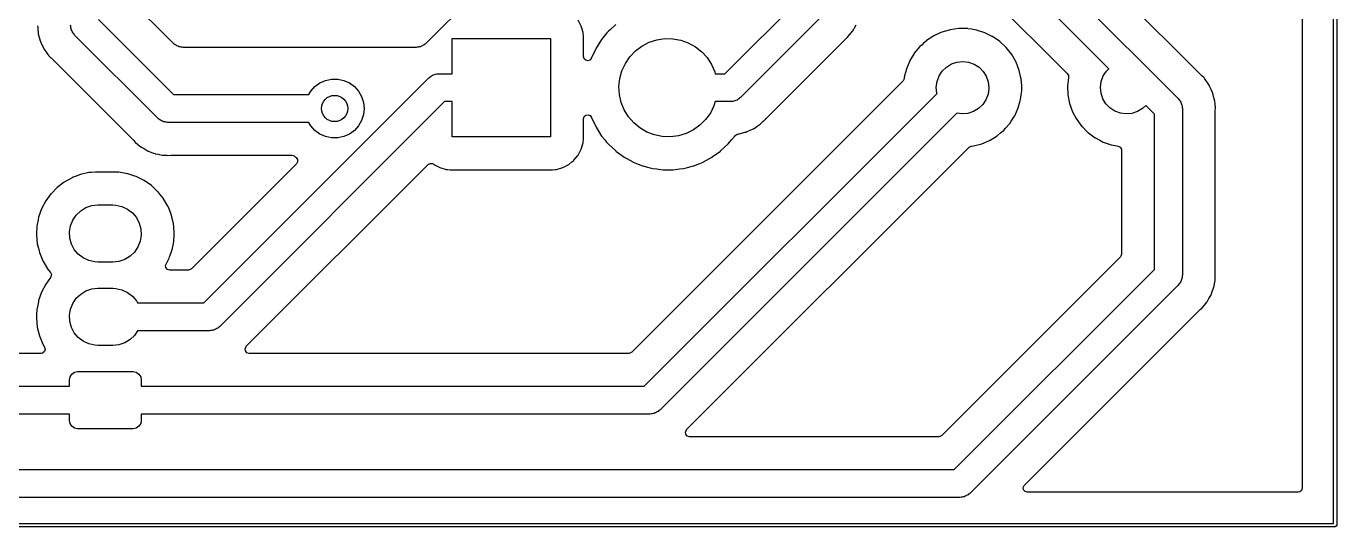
# Model space of a CAD drawing. Extents: x 86.3 to 160.1, y -151.8 to -76.2.
# Drawn here: x 120.14 to 160.07, y -151.81 to -136.56 of the extents above; entities that cross this region are included whole.
import ezdxf

# ---------------------------------------------------------------- set-up
doc = ezdxf.new("R2010")
doc.units = 0
doc.layers.add('BLACK', color=7, linetype='CONTINUOUS')

msp = doc.modelspace()

# ---------------------------------------------------------------- linework, layer by layer
at = {"layer": 'BLACK', "linetype": 'CONTINUOUS'}
for p, q in [((159.97, -151.715), (159.97, -76.25)), ((160.07, -76.2), (160.07, -151.765)), ((159.019, -110.001), (159.019, -150.638)), ((155.868, -137.977), (149.637, -131.746)), ((148.891, -132.414), (155.241, -138.764)), ((136.261, -133.14), (132.321, -137.081)), ((153.125, -137.851), (148.414, -133.14)), ((148.036, -134.177), (151.858, -137.999)), ((124.629, -137.081), (122.889, -135.341)), ((141.429, -138.005), (143.72, -135.714)), ((120.489, -136.545), (120.495, -136.598)), ((121.5, -136.558), (121.495, -136.525)), ((122.345, -136.349), (124.636, -138.64)), ((137.054, -136.557), (136.96, -136.376)), ((138.103, -136.5), (137.929, -136.663)), ((144.446, -136.191), (141.906, -138.731)), ((145.379, -136.603), (145.433, -136.513)), ((120.495, -136.598), (120.5, -136.655)), ((120.5, -136.655), (120.5, -136.656)), ((120.5, -136.656), (120.508, -136.746)), ((120.508, -136.746), (120.51, -136.766)), ((120.51, -136.766), (120.511, -136.771)), ((120.511, -136.771), (120.512, -136.776)), ((120.512, -136.776), (120.513, -136.78)), ((120.513, -136.78), (120.513, -136.786)), ((120.513, -136.786), (120.542, -136.892)), ((120.542, -136.892), (120.543, -136.894)), ((120.543, -136.894), (120.571, -137)), ((121.5, -136.591), (121.5, -136.558)), ((121.511, -136.623), (121.5, -136.591)), ((121.516, -136.656), (121.511, -136.623)), ((121.531, -136.686), (121.516, -136.656)), ((121.541, -136.718), (121.531, -136.686)), ((121.561, -136.745), (121.541, -136.718)), ((121.576, -136.775), (121.561, -136.745)), ((121.6, -136.798), (121.576, -136.775)), ((121.619, -136.826), (121.6, -136.798)), ((124.159, -139.366), (121.619, -136.826)), ((133.12, -138.005), (133.12, -136.93)), ((133.12, -136.93), (136.12, -136.93)), ((136.12, -136.93), (136.12, -139.93)), ((137.11, -136.752), (137.054, -136.557)), ((137.12, -136.872), (137.11, -136.752)), ((137.12, -137.482), (137.12, -136.872)), ((137.836, -136.761), (137.673, -136.957)), ((137.871, -136.718), (137.836, -136.761)), ((137.874, -136.715), (137.871, -136.718)), ((137.871, -136.718), (137.871, -136.718)), ((137.881, -136.708), (137.874, -136.715)), ((137.929, -136.663), (137.881, -136.708)), ((139.352, -136.971), (139.595, -136.934)), ((139.595, -136.934), (139.841, -136.937)), ((139.841, -136.937), (140.083, -136.98)), ((142.693, -139.358), (145.114, -136.937)), ((145.114, -136.937), (145.12, -136.931)), ((145.12, -136.931), (145.167, -136.891)), ((145.167, -136.891), (145.171, -136.887)), ((145.167, -136.891), (145.167, -136.891)), ((145.171, -136.887), (145.174, -136.883)), ((145.174, -136.883), (145.24, -136.802)), ((145.174, -136.883), (145.174, -136.883)), ((145.24, -136.802), (145.242, -136.801)), ((145.242, -136.801), (145.309, -136.721)), ((145.309, -136.721), (145.313, -136.717)), ((145.313, -136.717), (145.315, -136.712)), ((145.315, -136.712), (145.318, -136.708)), ((145.318, -136.708), (145.321, -136.704)), ((145.321, -136.704), (145.324, -136.7)), ((145.324, -136.7), (145.345, -136.663)), ((145.345, -136.663), (145.379, -136.605)), ((145.379, -136.605), (145.379, -136.603)), ((147.762, -136.872), (147.575, -136.995)), ((147.795, -136.851), (147.762, -136.872)), ((147.99, -136.761), (147.795, -136.851)), ((148.033, -136.741), (147.99, -136.761)), ((148.038, -136.739), (148.033, -136.741)), ((148.033, -136.741), (148.033, -136.741)), ((148.259, -136.674), (148.038, -136.739)), ((148.29, -136.665), (148.259, -136.674)), ((148.295, -136.664), (148.29, -136.665)), ((148.29, -136.665), (148.29, -136.665)), ((148.56, -136.628), (148.295, -136.664)), ((148.564, -136.628), (148.56, -136.628)), ((148.694, -136.63), (148.564, -136.628)), ((148.564, -136.628), (148.564, -136.628)), ((148.827, -136.631), (148.694, -136.63)), ((148.832, -136.632), (148.827, -136.631)), ((148.946, -136.651), (148.832, -136.632)), ((148.832, -136.632), (148.832, -136.632)), ((149.091, -136.674), (148.946, -136.651)), ((149.346, -136.756), (149.091, -136.674)), ((149.351, -136.758), (149.346, -136.756)), ((149.576, -136.869), (149.351, -136.758)), ((149.351, -136.758), (149.351, -136.758)), ((149.586, -136.874), (149.576, -136.869)), ((149.806, -137.027), (149.586, -136.874)), ((120.571, -137), (120.573, -137.005)), ((120.573, -137.005), (120.574, -137.009)), ((120.574, -137.009), (120.576, -137.014)), ((120.576, -137.014), (120.577, -137.019)), ((120.577, -137.019), (120.58, -137.024)), ((120.58, -137.024), (120.58, -137.024)), ((120.58, -137.024), (120.624, -137.119)), ((120.624, -137.119), (120.625, -137.12)), ((120.625, -137.12), (120.67, -137.221)), ((120.67, -137.221), (120.673, -137.225)), ((120.673, -137.225), (120.675, -137.229)), ((120.675, -137.229), (120.678, -137.233)), ((120.678, -137.233), (120.68, -137.238)), ((120.68, -137.238), (120.683, -137.243)), ((120.683, -137.243), (120.743, -137.329)), ((120.743, -137.329), (120.744, -137.33)), ((120.744, -137.33), (120.805, -137.421)), ((124.656, -137.1), (124.629, -137.081)), ((124.68, -137.124), (124.656, -137.1)), ((124.71, -137.139), (124.68, -137.124)), ((124.737, -137.159), (124.71, -137.139)), ((124.769, -137.169), (124.737, -137.159)), ((124.799, -137.184), (124.769, -137.169)), ((124.832, -137.189), (124.799, -137.184)), ((124.863, -137.2), (124.832, -137.189)), ((124.897, -137.2), (124.863, -137.2)), ((124.93, -137.205), (124.897, -137.2)), ((132.02, -137.205), (124.93, -137.205)), ((132.053, -137.2), (132.02, -137.205)), ((132.086, -137.2), (132.053, -137.2)), ((132.118, -137.189), (132.086, -137.2)), ((132.151, -137.184), (132.118, -137.189)), ((132.181, -137.169), (132.151, -137.184)), ((132.213, -137.159), (132.181, -137.169)), ((132.24, -137.139), (132.213, -137.159)), ((132.27, -137.124), (132.24, -137.139)), ((132.293, -137.1), (132.27, -137.124)), ((132.321, -137.081), (132.293, -137.1)), ((137.503, -137.227), (137.372, -137.504)), ((137.504, -137.223), (137.503, -137.227)), ((137.503, -137.227), (137.503, -137.227)), ((137.673, -136.957), (137.504, -137.223)), ((138.534, -137.486), (138.704, -137.308)), ((138.704, -137.308), (138.901, -137.161)), ((138.901, -137.161), (139.119, -137.047)), ((139.119, -137.047), (139.352, -136.971)), ((140.083, -136.98), (140.315, -137.062)), ((140.315, -137.062), (140.53, -137.181)), ((140.53, -137.181), (140.723, -137.333)), ((140.723, -137.333), (140.888, -137.515)), ((147.371, -137.176), (147.2, -137.382)), ((147.434, -137.12), (147.371, -137.176)), ((147.471, -137.087), (147.434, -137.12)), ((147.571, -136.998), (147.471, -137.087)), ((147.575, -136.995), (147.571, -136.998)), ((147.575, -136.995), (147.575, -136.995)), ((150.001, -137.21), (149.806, -137.027)), ((150.167, -137.42), (150.001, -137.21)), ((120.805, -137.421), (120.809, -137.425)), ((120.809, -137.425), (120.812, -137.429)), ((120.812, -137.429), (120.812, -137.43)), ((120.812, -137.43), (120.812, -137.43)), ((120.812, -137.43), (120.813, -137.43)), ((120.813, -137.43), (120.815, -137.434)), ((120.815, -137.434), (120.818, -137.437)), ((120.818, -137.437), (120.835, -137.456)), ((120.835, -137.456), (120.898, -137.519)), ((120.898, -137.519), (120.9, -137.521)), ((120.9, -137.521), (120.972, -137.596)), ((120.972, -137.596), (120.976, -137.6)), ((120.976, -137.6), (120.978, -137.601)), ((120.978, -137.601), (120.992, -137.613)), ((120.992, -137.613), (123.413, -140.034)), ((137.139, -137.547), (137.12, -137.482)), ((137.191, -137.595), (137.139, -137.547)), ((137.261, -137.607), (137.191, -137.595)), ((137.326, -137.579), (137.261, -137.607)), ((137.366, -137.521), (137.326, -137.579)), ((137.367, -137.519), (137.366, -137.521)), ((137.37, -137.508), (137.367, -137.519)), ((137.372, -137.504), (137.37, -137.508)), ((138.292, -137.912), (138.396, -137.689)), ((138.396, -137.689), (138.534, -137.486)), ((140.888, -137.515), (141.022, -137.721)), ((141.022, -137.721), (141.12, -137.947)), ((147.061, -137.61), (146.958, -137.857)), ((147.067, -137.601), (147.061, -137.61)), ((147.198, -137.386), (147.067, -137.601)), ((147.2, -137.382), (147.198, -137.386)), ((148.177, -137.8), (148.329, -137.706)), ((148.329, -137.706), (148.498, -137.649)), ((148.498, -137.649), (148.676, -137.63)), ((148.676, -137.63), (148.853, -137.651)), ((148.853, -137.651), (149.021, -137.711)), ((149.021, -137.711), (149.171, -137.807)), ((150.3, -137.653), (150.167, -137.42)), ((150.397, -137.902), (150.3, -137.653)), ((125.554, -144.99), (132.414, -138.129)), ((132.414, -138.129), (132.442, -138.11)), ((132.442, -138.11), (132.465, -138.086)), ((132.465, -138.086), (132.495, -138.071)), ((132.495, -138.071), (132.522, -138.051)), ((132.522, -138.051), (132.554, -138.041)), ((132.554, -138.041), (132.584, -138.026)), ((132.584, -138.026), (132.617, -138.021)), ((132.617, -138.021), (132.649, -138.01)), ((132.649, -138.01), (132.682, -138.01)), ((132.682, -138.01), (132.715, -138.005)), ((132.715, -138.005), (133.12, -138.005)), ((138.227, -138.149), (138.292, -137.912)), ((141.12, -137.947), (141.135, -138.005)), ((141.135, -138.005), (141.429, -138.005)), ((146.891, -138.121), (146.888, -138.156)), ((146.892, -138.116), (146.891, -138.121)), ((146.891, -138.121), (146.891, -138.121)), ((146.904, -138.07), (146.892, -138.116)), ((146.957, -137.862), (146.904, -138.07)), ((146.958, -137.857), (146.957, -137.862)), ((146.957, -137.862), (146.957, -137.862)), ((147.892, -138.242), (147.953, -138.074)), ((147.953, -138.074), (148.05, -137.924)), ((148.05, -137.924), (148.177, -137.8)), ((149.171, -137.807), (149.297, -137.933)), ((149.297, -137.933), (149.391, -138.084)), ((149.391, -138.084), (149.45, -138.253)), ((150.398, -137.907), (150.397, -137.902)), ((150.449, -138.135), (150.398, -137.907)), ((150.456, -138.163), (150.449, -138.135)), ((151.858, -137.999), (151.892, -138.062)), ((151.892, -138.116), (151.865, -138.383)), ((151.892, -138.062), (151.893, -138.11)), ((151.893, -138.112), (151.892, -138.116)), ((151.893, -138.11), (151.893, -138.112)), ((152.892, -138.242), (152.953, -138.074)), ((152.953, -138.074), (153.05, -137.924)), ((153.05, -137.924), (153.125, -137.851)), ((155.882, -137.989), (155.868, -137.977)), ((155.888, -137.994), (155.882, -137.989)), ((155.892, -137.997), (155.888, -137.994)), ((155.96, -138.069), (155.892, -137.997)), ((155.962, -138.071), (155.96, -138.069)), ((156.025, -138.134), (155.962, -138.071)), ((156.042, -138.153), (156.025, -138.134)), ((128.752, -138.64), (128.812, -138.536)), ((128.812, -138.536), (128.938, -138.396)), ((128.938, -138.396), (129.09, -138.286)), ((129.09, -138.286), (129.262, -138.209)), ((129.262, -138.209), (129.446, -138.17)), ((129.446, -138.17), (129.634, -138.17)), ((129.634, -138.17), (129.818, -138.209)), ((129.818, -138.209), (129.99, -138.286)), ((129.99, -138.286), (130.142, -138.396)), ((130.142, -138.396), (130.268, -138.536)), ((130.268, -138.536), (130.362, -138.699)), ((138.2, -138.393), (138.227, -138.149)), ((138.215, -138.639), (138.2, -138.393)), ((146.852, -138.232), (138.591, -146.493)), ((146.861, -138.222), (146.852, -138.232)), ((146.888, -138.156), (146.861, -138.222)), ((147.87, -138.419), (147.892, -138.242)), ((147.887, -138.596), (147.87, -138.419)), ((149.47, -138.452), (149.445, -138.629)), ((149.45, -138.253), (149.47, -138.43)), ((149.47, -138.43), (149.47, -138.452)), ((150.456, -138.168), (150.456, -138.163)), ((150.47, -138.361), (150.456, -138.168)), ((150.456, -138.168), (150.456, -138.168)), ((150.457, -138.65), (150.473, -138.528)), ((150.476, -138.43), (150.47, -138.361)), ((150.473, -138.524), (150.476, -138.43)), ((150.473, -138.528), (150.473, -138.524)), ((150.473, -138.528), (150.473, -138.528)), ((151.865, -138.383), (151.878, -138.65)), ((152.87, -138.419), (152.892, -138.242)), ((152.887, -138.596), (152.87, -138.419)), ((156.045, -138.156), (156.042, -138.153)), ((156.047, -138.16), (156.045, -138.156)), ((156.048, -138.159), (156.047, -138.16)), ((156.048, -138.16), (156.048, -138.159)), ((156.048, -138.161), (156.048, -138.16)), ((156.051, -138.165), (156.048, -138.161)), ((156.055, -138.169), (156.051, -138.165)), ((156.098, -138.232), (156.055, -138.169)), ((156.116, -138.26), (156.098, -138.232)), ((156.117, -138.261), (156.116, -138.26)), ((156.18, -138.352), (156.117, -138.261)), ((156.182, -138.357), (156.18, -138.352)), ((156.185, -138.361), (156.182, -138.357)), ((156.187, -138.365), (156.185, -138.361)), ((156.19, -138.369), (156.187, -138.365)), ((156.196, -138.383), (156.19, -138.369)), ((156.235, -138.47), (156.196, -138.383)), ((156.236, -138.471), (156.235, -138.47)), ((156.283, -138.571), (156.236, -138.471)), ((124.636, -138.64), (128.752, -138.64)), ((132.891, -138.855), (126.031, -145.716)), ((130.362, -138.699), (130.42, -138.878)), ((130.42, -138.878), (130.44, -139.065)), ((133.12, -138.855), (132.891, -138.855)), ((133.12, -139.93), (133.12, -138.855)), ((138.269, -138.879), (138.215, -138.639)), ((138.361, -139.106), (138.269, -138.879)), ((138.969, -147.53), (147.891, -138.608)), ((141.133, -138.855), (141.095, -138.982)), ((141.605, -138.855), (141.133, -138.855)), ((141.638, -138.85), (141.605, -138.855)), ((141.671, -138.85), (141.638, -138.85)), ((141.703, -138.839), (141.671, -138.85)), ((141.736, -138.834), (141.703, -138.839)), ((141.766, -138.819), (141.736, -138.834)), ((141.798, -138.809), (141.766, -138.819)), ((141.825, -138.789), (141.798, -138.809)), ((141.855, -138.774), (141.825, -138.789)), ((141.878, -138.75), (141.855, -138.774)), ((141.906, -138.731), (141.878, -138.75)), ((147.891, -138.608), (147.887, -138.596)), ((149.382, -138.796), (149.283, -138.944)), ((149.445, -138.629), (149.382, -138.796)), ((150.367, -139.048), (150.428, -138.829)), ((150.428, -138.829), (150.438, -138.794)), ((150.438, -138.794), (150.439, -138.79)), ((150.438, -138.794), (150.438, -138.794)), ((150.439, -138.79), (150.457, -138.65)), ((151.878, -138.65), (151.93, -138.913)), ((151.93, -138.913), (152.021, -139.164)), ((152.944, -138.766), (152.887, -138.596)), ((153.036, -138.918), (152.944, -138.766)), ((153.16, -139.046), (153.036, -138.918)), ((155.241, -138.764), (155.26, -138.792)), ((155.26, -138.792), (155.284, -138.815)), ((155.284, -138.815), (155.299, -138.845)), ((155.299, -138.845), (155.319, -138.872)), ((155.319, -138.872), (155.329, -138.904)), ((155.329, -138.904), (155.344, -138.934)), ((155.344, -138.934), (155.349, -138.967)), ((156.284, -138.576), (156.283, -138.571)), ((156.286, -138.581), (156.284, -138.576)), ((156.287, -138.585), (156.286, -138.581)), ((156.289, -138.59), (156.287, -138.585)), ((156.291, -138.595), (156.289, -138.59)), ((156.317, -138.696), (156.291, -138.595)), ((156.291, -138.595), (156.291, -138.595)), ((156.318, -138.698), (156.317, -138.696)), ((156.347, -138.804), (156.318, -138.698)), ((156.347, -138.81), (156.347, -138.804)), ((156.348, -138.814), (156.347, -138.81)), ((156.349, -138.819), (156.348, -138.814)), ((156.35, -138.824), (156.349, -138.819)), ((156.351, -138.829), (156.35, -138.824)), ((156.36, -138.934), (156.351, -138.829)), ((156.351, -138.829), (156.351, -138.829)), ((156.36, -138.935), (156.36, -138.934)), ((156.371, -139.045), (156.36, -138.935)), ((130.42, -139.252), (130.362, -139.431)), ((130.44, -139.065), (130.42, -139.252)), ((137.12, -139.378), (137.141, -139.31)), ((137.141, -139.31), (137.194, -139.264)), ((137.194, -139.264), (137.264, -139.254)), ((137.264, -139.254), (137.329, -139.283)), ((137.329, -139.283), (137.366, -139.339)), ((137.366, -139.339), (137.37, -139.352)), ((138.49, -139.316), (138.361, -139.106)), ((138.651, -139.502), (138.49, -139.316)), ((148.493, -139.208), (139.446, -148.256)), ((140.986, -139.203), (140.842, -139.402)), ((141.095, -138.982), (140.986, -139.203)), ((148.653, -139.23), (148.493, -139.208)), ((148.831, -139.214), (148.653, -139.23)), ((149, -139.159), (148.831, -139.214)), ((149.154, -139.067), (149, -139.159)), ((149.283, -138.944), (149.154, -139.067)), ((150.154, -139.451), (150.254, -139.295)), ((150.254, -139.295), (150.257, -139.292)), ((150.254, -139.295), (150.254, -139.295)), ((150.257, -139.292), (150.367, -139.048)), ((152.021, -139.164), (152.023, -139.169)), ((152.023, -139.169), (152.133, -139.374)), ((153.309, -139.144), (153.16, -139.046)), ((153.476, -139.206), (153.309, -139.144)), ((153.653, -139.23), (153.476, -139.206)), ((153.831, -139.214), (153.653, -139.23)), ((154, -139.159), (153.831, -139.214)), ((154.154, -139.067), (154, -139.159)), ((154.25, -138.976), (154.154, -139.067)), ((154.515, -139.241), (154.25, -138.976)), ((154.515, -143.969), (154.515, -139.241)), ((155.349, -138.967), (155.36, -138.999)), ((155.36, -138.999), (155.36, -139.032)), ((155.36, -139.032), (155.365, -139.065)), ((155.365, -139.065), (155.365, -144.145)), ((156.365, -139.12), (156.366, -139.111)), ((156.365, -144.032), (156.365, -139.12)), ((156.366, -139.111), (156.37, -139.05)), ((156.37, -139.05), (156.371, -139.045)), ((156.37, -139.05), (156.37, -139.05)), ((124.187, -139.385), (124.159, -139.366)), ((124.21, -139.409), (124.187, -139.385)), ((124.24, -139.424), (124.21, -139.409)), ((124.267, -139.444), (124.24, -139.424)), ((124.299, -139.454), (124.267, -139.444)), ((124.329, -139.469), (124.299, -139.454)), ((124.362, -139.474), (124.329, -139.469)), ((124.394, -139.485), (124.362, -139.474)), ((124.427, -139.485), (124.394, -139.485)), ((124.46, -139.49), (124.427, -139.485)), ((128.752, -139.49), (124.46, -139.49)), ((128.812, -139.594), (128.752, -139.49)), ((128.938, -139.734), (128.812, -139.594)), ((129.09, -139.844), (128.938, -139.734)), ((130.142, -139.734), (129.99, -139.844)), ((130.268, -139.594), (130.142, -139.734)), ((130.362, -139.431), (130.268, -139.594)), ((137.12, -139.988), (137.12, -139.378)), ((137.37, -139.352), (137.372, -139.356)), ((137.372, -139.356), (137.372, -139.356)), ((137.372, -139.356), (137.503, -139.633)), ((137.503, -139.633), (137.503, -139.633)), ((137.503, -139.633), (137.504, -139.637)), ((137.504, -139.637), (137.673, -139.903)), ((138.84, -139.659), (138.651, -139.502)), ((139.052, -139.783), (138.84, -139.659)), ((140.468, -139.718), (140.247, -139.827)), ((140.668, -139.576), (140.468, -139.718)), ((140.842, -139.402), (140.668, -139.576)), ((142.146, -139.75), (142.199, -139.726)), ((142.199, -139.726), (142.2, -139.725)), ((142.2, -139.725), (142.301, -139.68)), ((142.301, -139.68), (142.305, -139.677)), ((142.305, -139.677), (142.309, -139.675)), ((142.309, -139.675), (142.313, -139.672)), ((142.313, -139.672), (142.318, -139.67)), ((142.318, -139.67), (142.398, -139.615)), ((142.398, -139.615), (142.409, -139.607)), ((142.409, -139.607), (142.41, -139.606)), ((142.41, -139.606), (142.501, -139.545)), ((142.501, -139.545), (142.505, -139.541)), ((142.505, -139.541), (142.509, -139.538)), ((142.509, -139.538), (142.51, -139.538)), ((142.51, -139.537), (142.514, -139.535)), ((142.51, -139.538), (142.51, -139.537)), ((142.51, -139.538), (142.51, -139.538)), ((142.514, -139.535), (142.517, -139.532)), ((142.517, -139.532), (142.536, -139.515)), ((142.536, -139.515), (142.599, -139.452)), ((142.599, -139.452), (142.601, -139.45)), ((142.601, -139.45), (142.673, -139.382)), ((142.673, -139.382), (142.676, -139.378)), ((142.676, -139.378), (142.681, -139.372)), ((142.681, -139.372), (142.693, -139.358)), ((149.83, -139.807), (149.932, -139.721)), ((149.932, -139.721), (149.936, -139.718)), ((149.932, -139.721), (149.932, -139.721)), ((149.936, -139.718), (149.98, -139.667)), ((149.98, -139.667), (150.109, -139.52)), ((150.109, -139.52), (150.112, -139.517)), ((150.109, -139.52), (150.109, -139.52)), ((150.112, -139.517), (150.154, -139.451)), ((152.133, -139.374), (152.147, -139.4)), ((152.147, -139.4), (152.15, -139.404)), ((152.15, -139.404), (152.15, -139.404)), ((152.15, -139.404), (152.25, -139.538)), ((152.25, -139.538), (152.307, -139.615)), ((152.307, -139.615), (152.311, -139.618)), ((152.311, -139.618), (152.311, -139.618)), ((152.311, -139.618), (152.475, -139.781)), ((123.413, -140.034), (123.419, -140.04)), ((123.419, -140.04), (123.456, -140.084)), ((123.456, -140.084), (123.463, -140.091)), ((123.463, -140.091), (123.467, -140.094)), ((123.467, -140.094), (123.467, -140.094)), ((123.467, -140.094), (123.548, -140.16)), ((129.262, -139.921), (129.09, -139.844)), ((129.446, -139.96), (129.262, -139.921)), ((129.634, -139.96), (129.446, -139.96)), ((129.818, -139.921), (129.634, -139.96)), ((129.99, -139.844), (129.818, -139.921)), ((136.12, -139.93), (133.12, -139.93)), ((137.054, -140.303), (137.11, -140.108)), ((137.11, -140.108), (137.12, -139.988)), ((137.673, -139.903), (137.773, -140.024)), ((137.773, -140.024), (137.826, -140.087)), ((137.826, -140.087), (137.874, -140.145)), ((139.282, -139.87), (139.052, -139.783)), ((139.522, -139.919), (139.282, -139.87)), ((139.768, -139.928), (139.522, -139.919)), ((140.012, -139.897), (139.768, -139.928)), ((140.247, -139.827), (140.012, -139.897)), ((141.526, -140.145), (141.574, -140.087)), ((141.574, -140.087), (141.639, -140.009)), ((141.639, -140.009), (141.727, -139.903)), ((141.727, -139.903), (141.729, -139.899)), ((141.729, -139.899), (141.731, -139.896)), ((141.731, -139.896), (141.732, -139.897)), ((141.732, -139.897), (141.782, -139.853)), ((141.782, -139.853), (141.824, -139.842)), ((141.824, -139.842), (141.841, -139.841)), ((141.841, -139.841), (141.846, -139.84)), ((141.841, -139.841), (141.841, -139.841)), ((141.846, -139.84), (141.851, -139.839)), ((141.851, -139.839), (141.856, -139.838)), ((141.856, -139.838), (141.86, -139.837)), ((141.86, -139.837), (141.866, -139.837)), ((141.866, -139.837), (141.972, -139.808)), ((141.972, -139.808), (141.974, -139.807)), ((141.974, -139.807), (142.041, -139.79)), ((142.041, -139.79), (142.075, -139.781)), ((142.075, -139.781), (142.08, -139.779)), ((142.075, -139.781), (142.075, -139.781)), ((142.08, -139.779), (142.085, -139.777)), ((142.085, -139.777), (142.089, -139.776)), ((142.089, -139.776), (142.094, -139.774)), ((142.094, -139.774), (142.099, -139.773)), ((142.099, -139.773), (142.104, -139.77)), ((142.104, -139.77), (142.146, -139.75)), ((142.104, -139.77), (142.104, -139.77)), ((149.004, -140.204), (149.253, -140.138)), ((149.253, -140.138), (149.258, -140.137)), ((149.258, -140.137), (149.491, -140.037)), ((149.491, -140.037), (149.499, -140.033)), ((149.499, -140.033), (149.504, -140.032)), ((149.499, -140.033), (149.499, -140.033)), ((149.504, -140.032), (149.508, -140.029)), ((149.508, -140.029), (149.727, -139.893)), ((149.508, -140.029), (149.508, -140.029)), ((149.727, -139.893), (149.731, -139.891)), ((149.727, -139.893), (149.727, -139.893)), ((149.731, -139.891), (149.83, -139.807)), ((152.475, -139.781), (152.497, -139.803)), ((152.497, -139.803), (152.501, -139.806)), ((152.501, -139.806), (152.501, -139.806)), ((152.501, -139.806), (152.629, -139.899)), ((152.629, -139.899), (152.713, -139.961)), ((152.713, -139.961), (152.717, -139.963)), ((152.717, -139.963), (152.717, -139.963)), ((152.717, -139.963), (152.847, -140.032)), ((152.847, -140.032), (152.95, -140.086)), ((152.95, -140.086), (152.954, -140.087)), ((152.954, -140.087), (153.198, -140.172)), ((123.548, -140.16), (123.549, -140.162)), ((123.549, -140.162), (123.593, -140.199)), ((123.593, -140.199), (123.633, -140.233)), ((123.633, -140.233), (123.638, -140.235)), ((123.638, -140.235), (123.642, -140.238)), ((123.642, -140.238), (123.646, -140.241)), ((123.646, -140.241), (123.65, -140.244)), ((123.65, -140.244), (123.654, -140.247)), ((123.654, -140.247), (123.654, -140.247)), ((123.654, -140.247), (123.745, -140.299)), ((123.745, -140.299), (123.747, -140.299)), ((123.747, -140.299), (123.837, -140.353)), ((123.837, -140.353), (123.837, -140.353)), ((123.837, -140.353), (123.842, -140.355)), ((123.842, -140.355), (123.847, -140.357)), ((123.847, -140.357), (123.851, -140.359)), ((123.851, -140.359), (123.855, -140.361)), ((123.855, -140.361), (123.86, -140.364)), ((123.86, -140.364), (123.865, -140.366)), ((123.865, -140.366), (123.865, -140.366)), ((123.865, -140.366), (123.963, -140.401)), ((123.963, -140.401), (123.965, -140.402)), ((123.965, -140.402), (124.017, -140.422)), ((124.017, -140.422), (124.068, -140.441)), ((124.068, -140.441), (124.073, -140.442)), ((124.073, -140.442), (124.078, -140.443)), ((124.078, -140.443), (124.082, -140.444)), ((124.082, -140.444), (124.087, -140.446)), ((124.087, -140.446), (124.17, -140.461)), ((124.17, -140.461), (124.196, -140.466)), ((124.196, -140.466), (124.197, -140.466)), ((124.197, -140.466), (124.287, -140.484)), ((124.287, -140.484), (124.305, -140.487)), ((124.305, -140.487), (124.311, -140.487)), ((124.311, -140.487), (124.316, -140.488)), ((124.316, -140.488), (124.316, -140.488)), ((124.316, -140.488), (124.317, -140.488)), ((124.317, -140.488), (124.317, -140.488)), ((124.317, -140.488), (124.321, -140.489)), ((124.321, -140.489), (124.325, -140.489)), ((124.325, -140.489), (124.33, -140.489)), ((124.33, -140.489), (124.33, -140.49)), ((124.33, -140.49), (124.349, -140.49)), ((124.349, -140.49), (124.349, -140.49)), ((124.349, -140.49), (124.351, -140.49)), ((124.351, -140.49), (124.44, -140.49)), ((124.44, -140.49), (124.443, -140.491)), ((124.443, -140.491), (124.547, -140.493)), ((124.547, -140.493), (124.553, -140.492)), ((124.553, -140.492), (124.553, -140.492)), ((124.553, -140.492), (124.554, -140.492)), ((124.554, -140.492), (124.555, -140.492)), ((124.555, -140.492), (124.573, -140.49)), ((124.573, -140.49), (128.236, -140.49)), ((128.236, -140.49), (128.304, -140.511)), ((128.304, -140.511), (128.315, -140.519)), ((128.315, -140.519), (128.35, -140.547)), ((136.831, -140.641), (136.952, -140.493)), ((136.952, -140.493), (136.956, -140.489)), ((136.956, -140.489), (136.96, -140.484)), ((136.956, -140.489), (136.956, -140.489)), ((136.96, -140.484), (136.969, -140.466)), ((136.969, -140.466), (137.003, -140.401)), ((137.003, -140.401), (137.054, -140.303)), ((137.874, -140.145), (138.103, -140.36)), ((138.103, -140.36), (138.106, -140.363)), ((138.106, -140.363), (138.106, -140.363)), ((138.106, -140.363), (138.354, -140.543)), ((140.262, -148.854), (148.868, -140.248)), ((141.046, -140.543), (141.294, -140.363)), ((141.294, -140.363), (141.297, -140.36)), ((141.294, -140.363), (141.294, -140.363)), ((141.297, -140.36), (141.526, -140.145)), ((148.868, -140.248), (148.931, -140.213)), ((148.931, -140.213), (148.944, -140.211)), ((148.944, -140.211), (148.999, -140.205)), ((148.999, -140.205), (149.004, -140.204)), ((149.004, -140.204), (149.004, -140.204)), ((153.198, -140.172), (153.198, -140.172)), ((153.198, -140.172), (153.203, -140.174)), ((153.203, -140.174), (153.37, -140.206)), ((153.37, -140.206), (153.412, -140.214)), ((153.412, -140.214), (153.475, -140.246)), ((153.475, -140.246), (153.511, -140.308)), ((153.511, -140.308), (153.514, -140.338)), ((153.514, -140.338), (153.514, -143.502)), ((128.379, -140.75), (125.176, -143.953)), ((126.847, -146.314), (132.39, -140.771)), ((128.35, -140.547), (128.37, -140.563)), ((128.37, -140.563), (128.41, -140.622)), ((128.412, -140.692), (128.379, -140.75)), ((128.41, -140.622), (128.412, -140.692)), ((132.39, -140.771), (132.452, -140.737)), ((132.452, -140.737), (132.523, -140.742)), ((132.523, -140.742), (132.558, -140.763)), ((132.558, -140.763), (132.566, -140.77)), ((132.566, -140.77), (132.747, -140.864)), ((132.747, -140.864), (132.942, -140.92)), ((132.942, -140.92), (132.974, -140.923)), ((132.974, -140.923), (133.059, -140.93)), ((133.059, -140.93), (133.059, -140.93)), ((133.059, -140.93), (133.062, -140.93)), ((133.062, -140.93), (136.178, -140.93)), ((136.178, -140.93), (136.181, -140.93)), ((136.181, -140.93), (136.266, -140.923)), ((136.181, -140.93), (136.181, -140.93)), ((136.266, -140.923), (136.298, -140.92)), ((136.298, -140.92), (136.493, -140.864)), ((136.493, -140.864), (136.674, -140.77)), ((136.674, -140.77), (136.768, -140.692)), ((136.768, -140.692), (136.826, -140.645)), ((136.826, -140.645), (136.831, -140.641)), ((138.354, -140.543), (138.354, -140.543)), ((138.354, -140.543), (138.358, -140.545)), ((138.358, -140.545), (138.442, -140.592)), ((138.442, -140.592), (138.625, -140.692)), ((138.625, -140.692), (138.633, -140.697)), ((138.633, -140.697), (138.735, -140.737)), ((138.735, -140.737), (138.922, -140.811)), ((138.922, -140.811), (138.922, -140.811)), ((138.922, -140.811), (138.926, -140.813)), ((138.926, -140.813), (138.93, -140.814)), ((138.93, -140.814), (138.93, -140.814)), ((138.93, -140.814), (139.113, -140.861)), ((139.113, -140.861), (139.231, -140.891)), ((139.231, -140.891), (139.234, -140.892)), ((139.234, -140.892), (139.234, -140.892)), ((139.234, -140.892), (139.358, -140.907)), ((139.358, -140.907), (139.543, -140.93)), ((139.543, -140.93), (139.857, -140.93)), ((139.857, -140.93), (140.042, -140.907)), ((140.042, -140.907), (140.166, -140.892)), ((140.166, -140.892), (140.169, -140.891)), ((140.166, -140.892), (140.166, -140.892)), ((140.169, -140.891), (140.287, -140.861)), ((140.287, -140.861), (140.47, -140.814)), ((140.47, -140.814), (140.474, -140.813)), ((140.47, -140.814), (140.47, -140.814)), ((140.474, -140.813), (140.478, -140.811)), ((140.478, -140.811), (140.665, -140.737)), ((140.478, -140.811), (140.478, -140.811)), ((140.665, -140.737), (140.767, -140.697)), ((140.767, -140.697), (140.775, -140.692)), ((140.775, -140.692), (140.958, -140.592)), ((140.958, -140.592), (141.042, -140.545)), ((141.042, -140.545), (141.046, -140.543)), ((141.046, -140.543), (141.046, -140.543)), ((121.303, -141.306), (121.087, -141.47)), ((121.54, -141.174), (121.303, -141.306)), ((121.545, -141.172), (121.54, -141.174)), ((121.667, -141.126), (121.545, -141.172)), ((121.545, -141.172), (121.545, -141.172)), ((121.794, -141.078), (121.667, -141.126)), ((121.799, -141.077), (121.794, -141.078)), ((122.055, -141.02), (121.799, -141.077)), ((121.799, -141.077), (121.799, -141.077)), ((122.059, -141.019), (122.055, -141.02)), ((122.055, -141.02), (122.055, -141.02)), ((122.127, -141.014), (122.059, -141.019)), ((122.259, -141.005), (122.127, -141.014)), ((122.261, -141.005), (122.259, -141.005)), ((122.259, -141.005), (122.259, -141.005)), ((122.88, -141.005), (122.261, -141.005)), ((122.882, -141.005), (122.88, -141.005)), ((122.958, -141.008), (122.882, -141.005)), ((122.882, -141.005), (122.882, -141.005)), ((122.966, -141.009), (122.958, -141.008)), ((122.97, -141.009), (122.966, -141.009)), ((123.229, -141.054), (122.97, -141.009)), ((122.97, -141.009), (122.97, -141.009)), ((123.234, -141.055), (123.229, -141.054)), ((123.238, -141.057), (123.234, -141.055)), ((123.453, -141.127), (123.238, -141.057)), ((123.238, -141.057), (123.238, -141.057)), ((123.492, -141.14), (123.453, -141.127)), ((123.496, -141.142), (123.492, -141.14)), ((123.557, -141.172), (123.496, -141.142)), ((123.496, -141.142), (123.496, -141.142)), ((123.735, -141.261), (123.557, -141.172)), ((123.958, -141.415), (123.735, -141.261)), ((120.895, -141.668), (120.74, -141.88)), ((120.897, -141.664), (120.895, -141.668)), ((120.895, -141.668), (120.895, -141.668)), ((120.901, -141.661), (120.897, -141.664)), ((121.084, -141.474), (120.901, -141.661)), ((120.901, -141.661), (120.901, -141.661)), ((121.087, -141.47), (121.084, -141.474)), ((121.084, -141.474), (121.084, -141.474)), ((124.156, -141.601), (123.958, -141.415)), ((124.159, -141.604), (124.156, -141.601)), ((124.176, -141.625), (124.159, -141.604)), ((124.159, -141.604), (124.159, -141.604)), ((124.326, -141.813), (124.176, -141.625)), ((120.611, -142.124), (120.521, -142.38)), ((120.738, -141.884), (120.611, -142.124)), ((120.74, -141.88), (120.738, -141.884)), ((120.74, -141.88), (120.74, -141.88)), ((121.804, -142.182), (121.965, -142.085)), ((121.965, -142.085), (122.143, -142.025)), ((122.143, -142.025), (122.33, -142.005)), ((122.33, -142.005), (122.78, -142.005)), ((122.78, -142.005), (122.877, -142.01)), ((122.877, -142.01), (123.06, -142.051)), ((123.06, -142.051), (123.231, -142.131)), ((123.231, -142.131), (123.38, -142.245)), ((124.328, -141.817), (124.326, -141.813)), ((124.461, -142.043), (124.328, -141.817)), ((124.328, -141.817), (124.328, -141.817)), ((124.463, -142.047), (124.461, -142.043)), ((124.461, -142.043), (124.461, -142.043)), ((124.465, -142.051), (124.463, -142.047)), ((124.525, -142.2), (124.465, -142.051)), ((124.465, -142.051), (124.465, -142.051)), ((120.505, -142.462), (120.478, -142.6)), ((120.521, -142.38), (120.505, -142.462)), ((121.492, -142.641), (121.562, -142.467)), ((121.562, -142.467), (121.667, -142.311)), ((121.667, -142.311), (121.804, -142.182)), ((123.38, -142.245), (123.501, -142.389)), ((123.501, -142.389), (123.589, -142.555)), ((124.565, -142.299), (124.525, -142.2)), ((124.592, -142.41), (124.565, -142.299)), ((124.623, -142.537), (124.592, -142.41)), ((120.456, -142.893), (120.455, -142.918)), ((120.455, -142.918), (120.481, -143.188)), ((120.468, -142.651), (120.456, -142.893)), ((120.478, -142.6), (120.468, -142.646)), ((120.468, -142.646), (120.468, -142.651)), ((120.468, -142.651), (120.468, -142.651)), ((121.461, -142.826), (121.492, -142.641)), ((121.471, -143.014), (121.461, -142.826)), ((123.589, -142.555), (123.639, -142.736)), ((123.649, -142.924), (123.618, -143.109)), ((123.639, -142.736), (123.649, -142.924)), ((124.629, -142.562), (124.623, -142.537)), ((124.655, -142.832), (124.629, -142.562)), ((124.642, -143.104), (124.651, -142.922)), ((124.651, -142.922), (124.655, -142.837)), ((124.655, -142.837), (124.655, -142.832)), ((124.655, -142.837), (124.655, -142.837)), ((120.481, -143.188), (120.482, -143.192)), ((120.482, -143.192), (120.482, -143.192)), ((120.482, -143.192), (120.514, -143.322)), ((120.514, -143.322), (120.545, -143.451)), ((121.521, -143.195), (121.471, -143.014)), ((121.609, -143.361), (121.521, -143.195)), ((123.548, -143.283), (123.443, -143.439)), ((123.618, -143.109), (123.548, -143.283)), ((124.589, -143.37), (124.626, -143.183)), ((124.626, -143.183), (124.641, -143.108)), ((124.641, -143.108), (124.642, -143.104)), ((124.641, -143.108), (124.641, -143.108)), ((120.545, -143.451), (120.647, -143.703)), ((120.647, -143.703), (120.649, -143.707)), ((120.649, -143.707), (120.649, -143.707)), ((120.649, -143.707), (120.782, -143.933)), ((121.73, -143.505), (121.609, -143.361)), ((121.879, -143.619), (121.73, -143.505)), ((122.05, -143.699), (121.879, -143.619)), ((122.233, -143.74), (122.05, -143.699)), ((122.967, -143.725), (122.78, -143.745)), ((123.145, -143.665), (122.967, -143.725)), ((123.306, -143.568), (123.145, -143.665)), ((123.443, -143.439), (123.306, -143.568)), ((124.404, -143.805), (124.499, -143.626)), ((124.499, -143.626), (124.511, -143.591)), ((124.511, -143.591), (124.588, -143.374)), ((124.588, -143.374), (124.589, -143.37)), ((153.478, -143.591), (148.036, -149.033)), ((153.494, -143.57), (153.478, -143.591)), ((153.514, -143.502), (153.494, -143.57)), ((120.782, -143.933), (120.784, -143.937)), ((120.784, -143.937), (120.826, -143.989)), ((120.826, -143.989), (120.885, -144.064)), ((120.885, -144.064), (120.912, -144.129)), ((120.912, -144.129), (120.899, -144.199)), ((122.33, -143.745), (122.233, -143.74)), ((122.78, -143.745), (122.33, -143.745)), ((124.391, -143.846), (124.404, -143.805)), ((124.401, -143.916), (124.391, -143.846)), ((124.448, -143.969), (124.401, -143.916)), ((124.516, -143.989), (124.448, -143.969)), ((125.087, -143.989), (124.516, -143.989)), ((125.114, -143.987), (125.087, -143.989)), ((125.176, -143.953), (125.114, -143.987)), ((148.414, -150.07), (154.515, -143.969)), ((156.367, -144.05), (156.365, -144.032)), ((156.366, -144.162), (156.368, -144.063)), ((156.368, -144.058), (156.367, -144.05)), ((156.368, -144.063), (156.368, -144.058)), ((120.738, -144.424), (120.611, -144.664)), ((120.889, -144.216), (120.738, -144.424)), ((120.899, -144.199), (120.889, -144.216)), ((155.241, -144.446), (148.891, -150.796)), ((155.26, -144.418), (155.241, -144.446)), ((155.284, -144.395), (155.26, -144.418)), ((155.299, -144.365), (155.284, -144.395)), ((155.319, -144.338), (155.299, -144.365)), ((155.329, -144.306), (155.319, -144.338)), ((155.344, -144.276), (155.329, -144.306)), ((155.349, -144.243), (155.344, -144.276)), ((155.36, -144.211), (155.349, -144.243)), ((155.365, -144.145), (155.36, -144.178)), ((155.36, -144.178), (155.36, -144.211)), ((156.316, -144.537), (156.317, -144.532)), ((156.317, -144.532), (156.318, -144.527)), ((156.318, -144.527), (156.319, -144.523)), ((156.319, -144.523), (156.321, -144.518)), ((156.321, -144.518), (156.341, -144.409)), ((156.341, -144.408), (156.361, -144.305)), ((156.341, -144.409), (156.341, -144.408)), ((156.361, -144.305), (156.362, -144.3)), ((156.361, -144.305), (156.361, -144.305)), ((156.362, -144.294), (156.363, -144.289)), ((156.362, -144.3), (156.362, -144.294)), ((156.363, -144.288), (156.364, -144.284)), ((156.363, -144.289), (156.363, -144.288)), ((156.363, -144.288), (156.363, -144.288)), ((156.363, -144.289), (156.363, -144.289)), ((156.364, -144.28), (156.365, -144.254)), ((156.364, -144.284), (156.364, -144.28)), ((156.365, -144.165), (156.366, -144.162)), ((156.365, -144.254), (156.365, -144.165)), ((120.521, -144.92), (120.514, -144.955)), ((120.611, -144.664), (120.521, -144.92)), ((121.562, -145.007), (121.667, -144.851)), ((121.667, -144.851), (121.804, -144.722)), ((121.804, -144.722), (121.965, -144.625)), ((121.965, -144.625), (122.143, -144.565)), ((122.143, -144.565), (122.33, -144.545)), ((122.33, -144.545), (122.78, -144.545)), ((122.78, -144.545), (122.877, -144.55)), ((122.877, -144.55), (123.06, -144.591)), ((123.06, -144.591), (123.231, -144.671)), ((123.231, -144.671), (123.38, -144.785)), ((123.38, -144.785), (123.501, -144.929)), ((123.501, -144.929), (123.534, -144.99)), ((156.119, -144.955), (156.174, -144.86)), ((156.174, -144.858), (156.228, -144.768)), ((156.174, -144.86), (156.174, -144.858)), ((156.228, -144.768), (156.23, -144.763)), ((156.23, -144.763), (156.232, -144.758)), ((156.232, -144.758), (156.234, -144.754)), ((156.234, -144.754), (156.236, -144.75)), ((156.236, -144.75), (156.239, -144.745)), ((156.239, -144.745), (156.276, -144.642)), ((156.276, -144.642), (156.277, -144.64)), ((156.277, -144.64), (156.314, -144.542)), ((156.314, -144.542), (156.316, -144.537)), ((120.468, -145.191), (120.46, -145.348)), ((120.474, -145.159), (120.468, -145.186)), ((120.468, -145.186), (120.468, -145.191)), ((120.468, -145.191), (120.468, -145.191)), ((120.514, -144.955), (120.474, -145.159)), ((121.461, -145.366), (121.492, -145.181)), ((121.492, -145.181), (121.562, -145.007)), ((123.534, -144.99), (125.554, -144.99)), ((150.552, -150.549), (155.909, -145.192)), ((155.909, -145.192), (155.915, -145.186)), ((155.915, -145.186), (155.962, -145.146)), ((155.962, -145.146), (155.966, -145.142)), ((155.962, -145.146), (155.962, -145.146)), ((155.966, -145.142), (156.036, -145.057)), ((156.036, -145.057), (156.037, -145.056)), ((156.037, -145.056), (156.108, -144.972)), ((156.108, -144.972), (156.11, -144.967)), ((156.11, -144.967), (156.113, -144.963)), ((156.113, -144.963), (156.116, -144.959)), ((156.116, -144.959), (156.119, -144.955)), ((120.46, -145.348), (120.455, -145.458)), ((120.455, -145.458), (120.481, -145.728)), ((120.481, -145.728), (120.545, -145.991)), ((121.471, -145.554), (121.461, -145.366)), ((121.521, -145.735), (121.471, -145.554)), ((126.031, -145.716), (126.003, -145.735)), ((120.545, -145.991), (120.647, -146.243)), ((121.609, -145.901), (121.521, -145.735)), ((121.73, -146.045), (121.609, -145.901)), ((121.879, -146.159), (121.73, -146.045)), ((123.306, -146.108), (123.145, -146.205)), ((123.443, -145.979), (123.306, -146.108)), ((123.537, -145.84), (123.443, -145.979)), ((125.73, -145.84), (123.537, -145.84)), ((125.763, -145.835), (125.73, -145.84)), ((125.796, -145.835), (125.763, -145.835)), ((125.828, -145.824), (125.796, -145.835)), ((125.861, -145.819), (125.828, -145.824)), ((125.891, -145.804), (125.861, -145.819)), ((125.923, -145.794), (125.891, -145.804)), ((125.95, -145.774), (125.923, -145.794)), ((125.98, -145.759), (125.95, -145.774)), ((126.003, -145.735), (125.98, -145.759)), ((120.643, -146.52), (120.595, -146.529)), ((120.698, -146.476), (120.643, -146.52)), ((120.647, -146.243), (120.649, -146.247)), ((120.649, -146.247), (120.649, -146.247)), ((120.649, -146.247), (120.704, -146.34)), ((120.721, -146.409), (120.698, -146.476)), ((120.704, -146.34), (120.721, -146.409)), ((122.05, -146.239), (121.879, -146.159)), ((122.233, -146.28), (122.05, -146.239)), ((122.33, -146.285), (122.233, -146.28)), ((122.78, -146.285), (122.33, -146.285)), ((122.967, -146.265), (122.78, -146.285)), ((123.145, -146.205), (122.967, -146.265)), ((126.811, -146.386), (126.84, -146.321)), ((126.821, -146.456), (126.811, -146.386)), ((126.868, -146.509), (126.821, -146.456)), ((126.84, -146.321), (126.847, -146.314)), ((126.936, -146.529), (126.868, -146.509)), ((138.529, -146.527), (138.502, -146.529)), ((138.591, -146.493), (138.529, -146.527)), ((120.595, -146.529), (113.673, -146.529)), ((138.502, -146.529), (126.936, -146.529)), ((121.46, -147.335), (121.479, -147.239)), ((121.479, -147.239), (121.533, -147.158)), ((121.533, -147.158), (121.614, -147.104)), ((121.614, -147.104), (121.71, -147.085)), ((121.71, -147.085), (123.4, -147.085)), ((123.4, -147.085), (123.496, -147.104)), ((123.496, -147.104), (123.577, -147.158)), ((123.577, -147.158), (123.631, -147.239)), ((123.631, -147.239), (123.65, -147.335)), ((113.206, -147.53), (121.46, -147.53)), ((121.46, -147.53), (121.46, -147.335)), ((123.65, -147.335), (123.65, -147.53)), ((123.65, -147.53), (138.969, -147.53)), ((121.46, -148.38), (113.03, -148.38)), ((121.46, -148.575), (121.46, -148.38)), ((139.145, -148.38), (123.65, -148.38)), ((123.65, -148.38), (123.65, -148.575)), ((139.178, -148.375), (139.145, -148.38)), ((139.211, -148.375), (139.178, -148.375)), ((139.243, -148.364), (139.211, -148.375)), ((139.276, -148.359), (139.243, -148.364)), ((139.306, -148.344), (139.276, -148.359)), ((139.338, -148.334), (139.306, -148.344)), ((139.365, -148.314), (139.338, -148.334)), ((139.395, -148.299), (139.365, -148.314)), ((139.418, -148.275), (139.395, -148.299)), ((139.446, -148.256), (139.418, -148.275)), ((121.479, -148.671), (121.46, -148.575)), ((121.533, -148.752), (121.479, -148.671)), ((121.614, -148.806), (121.533, -148.752)), ((121.71, -148.825), (121.614, -148.806)), ((123.4, -148.825), (121.71, -148.825)), ((123.496, -148.806), (123.4, -148.825)), ((123.577, -148.752), (123.496, -148.806)), ((123.631, -148.671), (123.577, -148.752)), ((123.65, -148.575), (123.631, -148.671)), ((140.226, -148.926), (140.255, -148.861)), ((140.255, -148.861), (140.262, -148.854)), ((140.236, -148.996), (140.226, -148.926)), ((140.283, -149.049), (140.236, -148.996)), ((140.351, -149.07), (140.283, -149.049)), ((147.947, -149.07), (140.351, -149.07)), ((147.974, -149.067), (147.947, -149.07)), ((148.036, -149.033), (147.974, -149.067)), ((105.586, -150.07), (148.414, -150.07)), ((148.59, -150.92), (105.41, -150.92)), ((148.623, -150.915), (148.59, -150.92)), ((148.656, -150.915), (148.623, -150.915)), ((148.688, -150.904), (148.656, -150.915)), ((148.721, -150.899), (148.688, -150.904)), ((148.751, -150.884), (148.721, -150.899)), ((148.783, -150.874), (148.751, -150.884)), ((148.81, -150.854), (148.783, -150.874)), ((148.84, -150.839), (148.81, -150.854)), ((148.863, -150.815), (148.84, -150.839)), ((148.891, -150.796), (148.863, -150.815)), ((150.516, -150.621), (150.545, -150.556)), ((150.526, -150.691), (150.516, -150.621)), ((150.573, -150.744), (150.526, -150.691)), ((150.545, -150.556), (150.552, -150.549)), ((150.641, -150.764), (150.573, -150.744)), ((158.893, -150.764), (150.641, -150.764)), ((158.946, -150.753), (158.893, -150.764)), ((158.999, -150.707), (158.946, -150.753)), ((159.019, -150.638), (158.999, -150.707)), ((86.41, -151.715), (159.97, -151.715)), ((160.02, -151.815), (86.36, -151.815)), ((160.055, -151.8), (160.02, -151.815)), ((160.07, -151.765), (160.055, -151.8))]:
    msp.add_line(p, q, dxfattribs=at)
at = {"layer": 'BLACK'}
msp.add_circle((129.54, -139.065), 0.4, dxfattribs=at)

doc.saveas('drawing.dxf')
